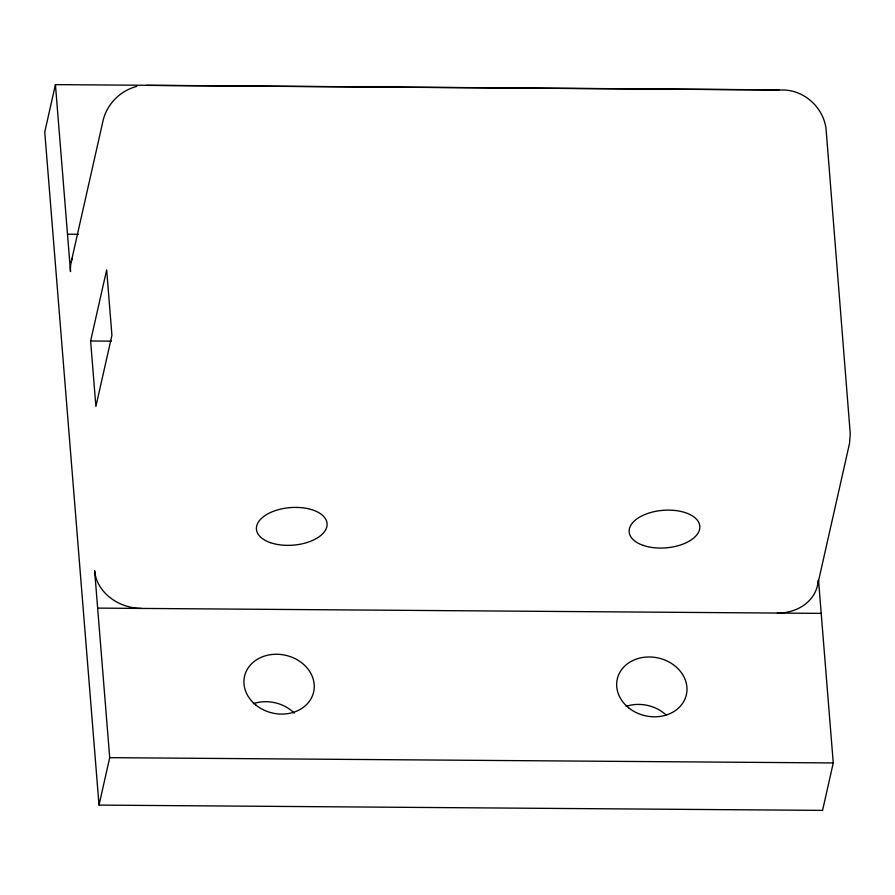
<?xml version="1.0" encoding="UTF-8"?>
<svg xmlns="http://www.w3.org/2000/svg" width="895" height="895" viewBox="0 0 895 895"><rect width="100%" height="100%" fill="white"/><g stroke="black" fill="none" stroke-linecap="round" stroke-linejoin="round"><path stroke-width="1.34" d="M778.986 89.903L55.434 84.622L44.75 132.057L99.021 805.097L822.572 810.378L833.256 762.943L818.522 580.139M71.231 261.911L103.294 119.628C107.545 103.395 120.612 90.619 136.756 86.401M90.619 340.995L106.662 269.854L111.931 335.289L95.899 406.431L90.619 340.995L111.439 341.152M99.021 805.097L109.705 757.662L94.635 570.708A44.28 37.008 12.7 0 0 141.499 608.421M817.471 585.654L849.534 443.361L850.25 433.695L826.018 128.421C823.109 107.221 803.99 89.802 782.342 90.003L146.489 85.372M67.494 234.188L78.458 234.266M97.644 608.108L821.196 613.377M109.705 757.662L833.256 762.943M55.434 84.622L70.515 271.588A44.28 37.008 12.7 0 1 72.439 257.95M253.33 703.66A35.42 29.602 12.7 0 1 294.31 713.147M626.075 706.368A35.42 29.602 12.7 0 1 666.149 714.993M818.243 580.173A44.28 37.008 12.7 0 1 777.341 613.053M643.259 545.402A35.42 18.817 -4.6 0 0 699.577 529.348A35.42 18.817 -4.6 0 0 650.654 512.533A35.42 18.817 -4.6 0 0 643.259 545.402M628.715 707.856A35.42 29.602 12.7 0 0 686.331 694.867A35.42 29.602 12.7 0 0 640.417 657.926A35.42 29.602 12.7 0 0 628.715 707.856M255.981 705.137A35.42 29.602 12.7 0 0 313.597 692.148A35.42 29.602 12.7 0 0 267.672 655.207A35.42 29.602 12.7 0 0 255.981 705.137M270.514 542.683A35.42 18.817 -4.6 0 0 326.843 526.629A35.42 18.817 -4.6 0 0 277.92 509.814A35.42 18.817 -4.6 0 0 270.514 542.683"/></g></svg>
